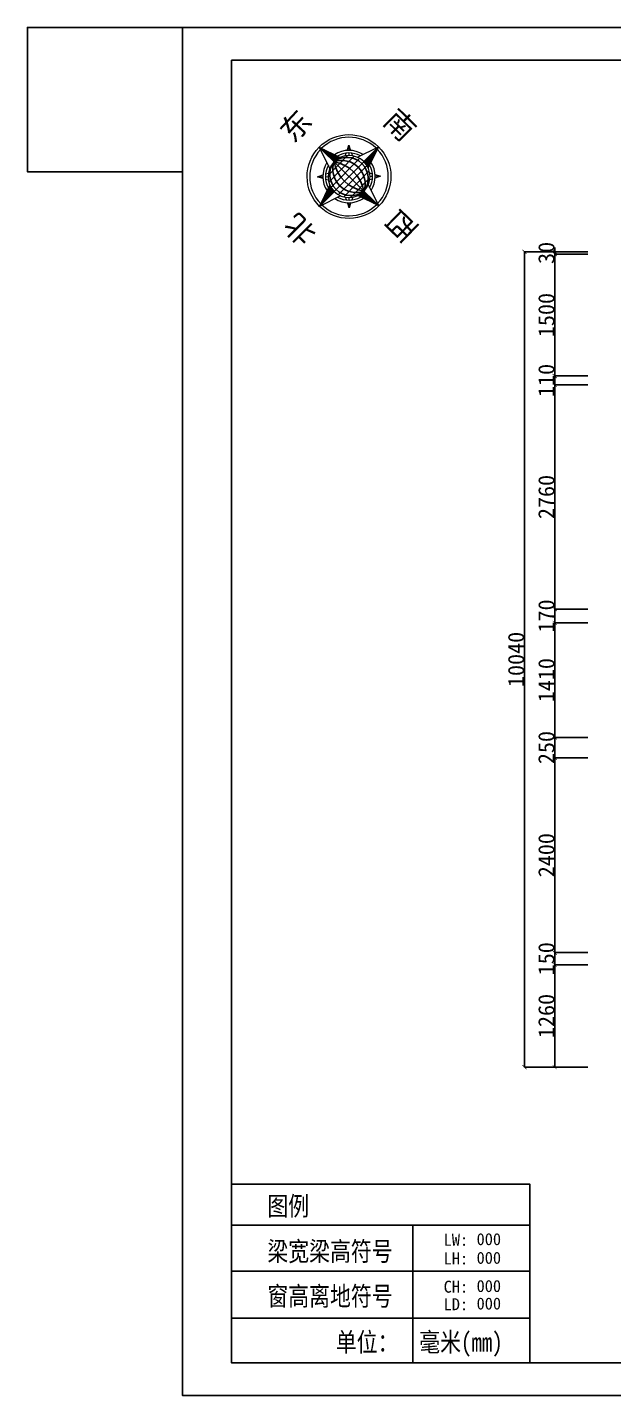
# Model space of a CAD drawing. Header units: millimetres. Extents: x -113526 to 211532, y -79714 to 28306.
# Drawn here: x 167078 to 174296, y -52428 to -35582 of the extents above; entities that cross this region are included whole.
import ezdxf
from ezdxf.enums import TextEntityAlignment as Align

# ---------------------------------------------------------------- set-up
doc = ezdxf.new("R2010")
doc.units = ezdxf.units.MM
doc.header["$PDMODE"] = 35
for name, color, linetype in [('10线框', 8, 'Continuous'), ('J-墙体', 7, 'Continuous'), ('原始图层', 150, 'Continuous'), ('填充', 8, 'Continuous'), ('文字说明', 4, 'Continuous')]:
    doc.layers.add(name, color=color, linetype=linetype)
doc.layers.add('内线', color=8, linetype='Continuous', lineweight=9)
doc.layers.add('外线', color=4, linetype='Continuous', lineweight=15)
doc.styles.add('HT', font='simhei.ttf', dxfattribs={"width": 0.8})
doc.styles.add('宋体', font='', dxfattribs={"width": 0.7})
doc.styles.add('标准', font='simhei.ttf')
doc.styles.add('黑体', font='simhei.ttf', dxfattribs={"width": 0.8})
doc.styles.get('宋体').set_extended_font_data('新宋体')
doc.dimstyles.new('50', dxfattribs={"dimtxt": 120, "dimasz": 50, "dimexe": 1, "dimexo": 1, "dimgap": 1, "dimtad": 1, "dimdec": 0, "dimtxsty": '标准', "dimblk": 'ARCHTICK', "dimcen": 0, "dimdle": 1, "dimclrd": 157, "dimclre": 157, "dimclrt": 40, "dimadec": 0, "dimazin": 0, "dimtfac": 1, "dimtdec": 0, "dimtix": 1, "dimtmove": 2, "dimatfit": 3, "dimldrblk": 'DOT', "dimfxl": 100, "dimarcsym": 0})

# ---------------------------------------------------------------- blocks, each defined once
blk = doc.blocks.new('图框')
at = {"layer": '10线框', "color": 4}
blk.add_lwpolyline([(320670, -86662), (301520, -86662), (301520, -100262), (320670, -100262)], close=True, dxfattribs=at)
blk = doc.blocks.new('*X105')
at = {"color": 0, "linetype": 'ByBlock'}
for p, q in [((-215.75, 162.49), (-215.747, 162.49)), ((-215.75, 162.48), (-215.743, 162.48)), ((-215.75, 162.47), (-215.74, 162.47)), ((-215.75, 162.46), (-215.737, 162.46)), ((-215.75, 162.45), (-215.733, 162.45)), ((-215.75, 162.44), (-215.73, 162.44)), ((-215.75, 162.43), (-215.727, 162.43)), ((-215.75, 162.42), (-215.723, 162.42)), ((-215.75, 162.41), (-215.72, 162.41)), ((-215.75, 162.4), (-215.717, 162.4)), ((-215.75, 162.39), (-215.713, 162.39)), ((-215.75, 162.38), (-215.71, 162.38)), ((-215.75, 162.37), (-215.707, 162.37)), ((-215.75, 162.36), (-215.703, 162.36)), ((-215.75, 162.35), (-215.7, 162.35)), ((-215.75, 162.34), (-215.697, 162.34)), ((-215.75, 162.33), (-215.693, 162.33)), ((-215.75, 162.32), (-215.69, 162.32)), ((-215.75, 162.31), (-215.687, 162.31)), ((-215.75, 162.3), (-215.683, 162.3)), ((-215.75, 162.29), (-215.68, 162.29)), ((-215.75, 162.28), (-215.677, 162.28)), ((-215.75, 162.27), (-215.673, 162.27)), ((-215.75, 162.26), (-215.67, 162.26)), ((-215.75, 162.25), (-215.667, 162.25))]:
    blk.add_line(p, q, dxfattribs=at)
blk = doc.blocks.new('A$C2CD672AE')
at = {"layer": '内线'}
for p, q in [((1439, 2139), (1490, 716)), ((1073, 1791), (1139, 1730)), ((1171, 1700), (1204, 1670)), ((1737, 1720), (1707, 1688)), ((1828, 1818), (1767, 1753)), ((2175, 1453), (753, 1402)), ((1192, 1134), (1222, 1167)), ((1757, 1155), (1725, 1185)), ((1101, 1037), (1161, 1102)), ((1855, 1064), (1790, 1124))]:
    blk.add_line(p, q, dxfattribs=at)
blk.add_ellipse((1464, 1427), major_axis=(711, 26), ratio=1, start_param=3.141978264177717, end_param=9.425163571357302, dxfattribs=at)
at = {"layer": '填充'}
for p, q in [((1219, 1686), (1690, 1703)), ((1117, 1504), (1805, 1529)), ((1150, 1594), (1766, 1616)), ((1123, 1326), (1812, 1351)), ((1163, 1239), (1779, 1261)), ((1239, 1152), (1709, 1169))]:
    blk.add_line(p, q, dxfattribs=at)
for centre, major_axis, start_param, end_param in [((1512, 1429), (359, 13), 1.703934, 4.579254), ((1638, 1434), (396, 14), 2.024394, 4.258792), ((1978, 1446), (624, 23), 2.535824, 3.747363), ((1417, 1426), (359, 13), -1.437658, 1.437662), ((1291, 1421), (396, 14), -1.117199, 1.117198), ((951, 1409), (624, 23), -0.605771, 0.605769)]:
    blk.add_ellipse(centre, major_axis=major_axis, ratio=1, start_param=start_param, end_param=end_param, dxfattribs=at)
at = {"layer": '外线', "color": 4}
for p, q in [((1326, 1755), (1439, 2139)), ((1439, 2139), (1578, 1764)), ((1119, 1708), (1073, 1791)), ((1073, 1791), (1160, 1752)), ((1166, 1621), (1142, 1665)), ((1204, 1732), (1249, 1711)), ((1658, 1726), (1702, 1749)), ((1745, 1773), (1828, 1818)), ((1768, 1688), (1748, 1642)), ((1828, 1818), (1788, 1732)), ((753, 1402), (1127, 1542)), ((1136, 1289), (753, 1402)), ((1792, 1566), (2175, 1453)), ((2175, 1453), (1801, 1313)), ((1160, 1167), (1181, 1212)), ((1762, 1233), (1786, 1190)), ((1101, 1037), (1140, 1123)), ((1184, 1082), (1101, 1037)), ((1270, 1129), (1226, 1105)), ((1490, 716), (1350, 1090)), ((1602, 1100), (1490, 716)), ((1724, 1123), (1679, 1144)), ((1855, 1064), (1769, 1103)), ((1810, 1147), (1855, 1064))]:
    blk.add_line(p, q, dxfattribs=at)
for major_axis, start_param, end_param in [((667, 24), 1.593102, 3.119284), ((667, 24), 0.022306, 1.548488), ((444, 16), 1.779546, 2.932844), ((444, 16), 0.208747, 1.362046), ((400, 14), 1.84607, 2.866322), ((356, 13), 3.142587, 9.425772), ((400, 14), 0.275272, 1.295524), ((667, 24), -1.548489, -0.022306), ((667, 24), 3.163899, 4.690082), ((444, 16), 3.350341, 4.503639), ((400, 14), 3.416861, 4.437113), ((444, 16), -1.362047, -0.208749), ((400, 14), -1.295523, -0.275271)]:
    blk.add_ellipse((1464, 1427), major_axis=major_axis, ratio=1, start_param=start_param, end_param=end_param, dxfattribs=at)
at = {"layer": '填充', "zscale": 1423.198896863453}
for p, xscale, yscale, rotation in [((316625, -217920), 1423.198923259011, 1423.198883873476, 2.064354803936039), ((220812, 316588), 1423.198883873476, 1423.198923259011, 92.06435480393606), ((-217884, -313734), 1423.198883873496, 1423.198923259011, 272.064354803936), ((-313697, 220775), 1423.198923259011, 1423.198883873476, 182.064354803936)]:
    blk.add_blockref('*X105', p, dxfattribs=dict(at, xscale=xscale, yscale=yscale, rotation=rotation))
at = {"layer": '文字说明', "color": 4, "style": '宋体'}
for s, rotation, p in [('东', 3.7854, (1155, 2475)), ('南', 271.9394, (2505, 1716)), ('北', 91.7842, (426, 1098)), ('西', 182.5946, (1780, 404))]:
    blk.add_text(s, height=370, rotation=rotation, dxfattribs=at).set_placement(p)
blk = doc.blocks.new('_ArchTick')
at = {"color": 0, "linetype": 'ByBlock', "const_width": 0.15}
blk.add_lwpolyline([(-0.5, -0.5), (0.5, 0.5)], dxfattribs=at)
blk = doc.blocks.new('*D585')
at = {"color": 157, "lineweight": -2, "ltscale": 200, "transparency": 16777216}
for p, q in [((173978, -38344), (173570, -38344)), ((173978, -38374), (173570, -38374)), ((173571, -38344), (173571, -38294)), ((173571, -38344), (173571, -38374)), ((173571, -38374), (173571, -38424))]:
    blk.add_line(p, q, dxfattribs=at)
at = {"layer": 'Defpoints', "color": 0, "ltscale": 200, "transparency": 16777216}
for p in [(173571, -38374), (173979, -38344), (173979, -38374)]:
    blk.add_point(p, dxfattribs=at)
at = {"color": 157, "lineweight": -2, "ltscale": 200, "transparency": 16777216, "xscale": 50, "yscale": 50, "zscale": 50}
for p, rotation in [((173571, -38344), 270), ((173571, -38374), 90)]:
    blk.add_blockref('_ArchTick', p, dxfattribs=dict(at, rotation=rotation))
at = {"color": 2, "ltscale": 200, "transparency": 16777216, "insert": (173469, -38359), "char_height": 200, "attachment_point": 5, "rotation": 90, "style": '标准'}
blk.add_mtext('30', dxfattribs=at)
blk = doc.blocks.new('_Dot')
at = {"color": 0, "linetype": 'ByBlock', "lineweight": -2}
blk.add_line((-0.5, 0), (-1, 0), dxfattribs=at)
at = {"color": 0, "linetype": 'ByBlock', "const_width": 0.5}
blk.add_lwpolyline([(-0.25, 0, 1), (0.25, 0, 1)], format="xyb", close=True, dxfattribs=at)
blk = doc.blocks.new('DOT')
at = {"color": 0, "linetype": 'ByBlock'}
blk.add_line((-0.35, 0), (-1, 0), dxfattribs=at)
at = {"color": 0, "linetype": 'ByBlock', "const_width": 0.35}
blk.add_lwpolyline([(-0.175, 0, 1), (0.175, 0, 1)], format="xyb", close=True, dxfattribs=at)
blk = doc.blocks.new('*D586')
at = {"color": 157, "lineweight": -2, "ltscale": 200, "transparency": 16777216}
for p, q in [((173978, -38374), (173570, -38374)), ((173571, -38373), (173571, -39875)), ((173978, -39874), (173570, -39874))]:
    blk.add_line(p, q, dxfattribs=at)
at = {"layer": 'Defpoints', "color": 0, "ltscale": 200, "transparency": 16777216}
for p in [(173979, -38374), (173571, -39874), (173979, -39874)]:
    blk.add_point(p, dxfattribs=at)
at = {"color": 157, "lineweight": -2, "ltscale": 200, "transparency": 16777216, "xscale": 50, "yscale": 50, "zscale": 50}
for p, rotation in [((173571, -38374), 90), ((173571, -39874), 270)]:
    blk.add_blockref('_ArchTick', p, dxfattribs=dict(at, rotation=rotation))
at = {"color": 2, "ltscale": 200, "transparency": 16777216, "insert": (173469, -39124), "char_height": 200, "attachment_point": 5, "rotation": 90, "style": '标准'}
blk.add_mtext('1500', dxfattribs=at)
blk = doc.blocks.new('*D587')
at = {"color": 157, "lineweight": -2, "ltscale": 200, "transparency": 16777216}
for p, q in [((173978, -39874), (173570, -39874)), ((173571, -39874), (173571, -39824)), ((173571, -39874), (173571, -39984)), ((173978, -39984), (173570, -39984)), ((173571, -39984), (173571, -40034))]:
    blk.add_line(p, q, dxfattribs=at)
at = {"layer": 'Defpoints', "color": 0, "ltscale": 200, "transparency": 16777216}
for p in [(173979, -39874), (173571, -39984), (173979, -39984)]:
    blk.add_point(p, dxfattribs=at)
at = {"color": 157, "lineweight": -2, "ltscale": 200, "transparency": 16777216, "xscale": 50, "yscale": 50, "zscale": 50}
for p, rotation in [((173571, -39874), 270), ((173571, -39984), 90)]:
    blk.add_blockref('_ArchTick', p, dxfattribs=dict(at, rotation=rotation))
at = {"color": 2, "ltscale": 200, "transparency": 16777216, "insert": (173469, -39929), "char_height": 200, "attachment_point": 5, "rotation": 90, "style": '标准'}
blk.add_mtext('110', dxfattribs=at)
blk = doc.blocks.new('*D588')
at = {"color": 157, "lineweight": -2, "ltscale": 200, "transparency": 16777216}
for p, q in [((173978, -39984), (173570, -39984)), ((173571, -39983), (173571, -42745)), ((173978, -42744), (173570, -42744))]:
    blk.add_line(p, q, dxfattribs=at)
at = {"layer": 'Defpoints', "color": 0, "ltscale": 200, "transparency": 16777216}
for p in [(173979, -39984), (173571, -42744), (173979, -42744)]:
    blk.add_point(p, dxfattribs=at)
at = {"color": 157, "lineweight": -2, "ltscale": 200, "transparency": 16777216, "xscale": 50, "yscale": 50, "zscale": 50}
for p, rotation in [((173571, -39984), 90), ((173571, -42744), 270)]:
    blk.add_blockref('_ArchTick', p, dxfattribs=dict(at, rotation=rotation))
at = {"color": 2, "ltscale": 200, "transparency": 16777216, "insert": (173469, -41364), "char_height": 200, "attachment_point": 5, "rotation": 90, "style": '标准'}
blk.add_mtext('2760', dxfattribs=at)
blk = doc.blocks.new('*D589')
at = {"color": 157, "lineweight": -2, "ltscale": 200, "transparency": 16777216}
for p, q in [((173978, -42744), (173570, -42744)), ((173571, -42744), (173571, -42694)), ((173571, -42744), (173571, -42914)), ((173978, -42914), (173570, -42914)), ((173571, -42914), (173571, -42964))]:
    blk.add_line(p, q, dxfattribs=at)
at = {"layer": 'Defpoints', "color": 0, "ltscale": 200, "transparency": 16777216}
for p in [(173979, -42744), (173571, -42914), (173979, -42914)]:
    blk.add_point(p, dxfattribs=at)
at = {"color": 157, "lineweight": -2, "ltscale": 200, "transparency": 16777216, "xscale": 50, "yscale": 50, "zscale": 50}
for p, rotation in [((173571, -42744), 270), ((173571, -42914), 90)]:
    blk.add_blockref('_ArchTick', p, dxfattribs=dict(at, rotation=rotation))
at = {"color": 2, "ltscale": 200, "transparency": 16777216, "insert": (173469, -42829), "char_height": 200, "attachment_point": 5, "rotation": 90, "style": '标准'}
blk.add_mtext('170', dxfattribs=at)
blk = doc.blocks.new('*D590')
at = {"color": 157, "lineweight": -2, "ltscale": 200, "transparency": 16777216}
for p, q in [((173978, -42914), (173570, -42914)), ((173571, -42913), (173571, -44325)), ((173978, -44324), (173570, -44324))]:
    blk.add_line(p, q, dxfattribs=at)
at = {"layer": 'Defpoints', "color": 0, "ltscale": 200, "transparency": 16777216}
for p in [(173979, -42914), (173571, -44324), (173979, -44324)]:
    blk.add_point(p, dxfattribs=at)
at = {"color": 157, "lineweight": -2, "ltscale": 200, "transparency": 16777216, "xscale": 50, "yscale": 50, "zscale": 50}
for p, rotation in [((173571, -42914), 90), ((173571, -44324), 270)]:
    blk.add_blockref('_ArchTick', p, dxfattribs=dict(at, rotation=rotation))
at = {"color": 2, "ltscale": 200, "transparency": 16777216, "insert": (173469, -43619), "char_height": 200, "attachment_point": 5, "rotation": 90, "style": '标准'}
blk.add_mtext('1410', dxfattribs=at)
blk = doc.blocks.new('*D591')
at = {"color": 157, "lineweight": -2, "ltscale": 200, "transparency": 16777216}
for p, q in [((173571, -44324), (173571, -44274)), ((173978, -44324), (173570, -44324)), ((173571, -44324), (173571, -44574)), ((173978, -44574), (173570, -44574)), ((173571, -44574), (173571, -44624))]:
    blk.add_line(p, q, dxfattribs=at)
at = {"layer": 'Defpoints', "color": 0, "ltscale": 200, "transparency": 16777216}
for p in [(173979, -44324), (173571, -44574), (173979, -44574)]:
    blk.add_point(p, dxfattribs=at)
at = {"color": 157, "lineweight": -2, "ltscale": 200, "transparency": 16777216, "xscale": 50, "yscale": 50, "zscale": 50}
for p, rotation in [((173571, -44324), 270), ((173571, -44574), 90)]:
    blk.add_blockref('_ArchTick', p, dxfattribs=dict(at, rotation=rotation))
at = {"color": 2, "ltscale": 200, "transparency": 16777216, "insert": (173469, -44449), "char_height": 200, "attachment_point": 5, "rotation": 90, "style": '标准'}
blk.add_mtext('250', dxfattribs=at)
blk = doc.blocks.new('*D592')
at = {"color": 157, "lineweight": -2, "ltscale": 200, "transparency": 16777216}
for p, q in [((173978, -44574), (173570, -44574)), ((173571, -44573), (173571, -46975)), ((173978, -46974), (173570, -46974))]:
    blk.add_line(p, q, dxfattribs=at)
at = {"layer": 'Defpoints', "color": 0, "ltscale": 200, "transparency": 16777216}
for p in [(173979, -44574), (173571, -46974), (173979, -46974)]:
    blk.add_point(p, dxfattribs=at)
at = {"color": 157, "lineweight": -2, "ltscale": 200, "transparency": 16777216, "xscale": 50, "yscale": 50, "zscale": 50}
for p, rotation in [((173571, -44574), 90), ((173571, -46974), 270)]:
    blk.add_blockref('_ArchTick', p, dxfattribs=dict(at, rotation=rotation))
at = {"color": 2, "ltscale": 200, "transparency": 16777216, "insert": (173469, -45774), "char_height": 200, "attachment_point": 5, "rotation": 90, "style": '标准'}
blk.add_mtext('2400', dxfattribs=at)
blk = doc.blocks.new('*D593')
at = {"color": 157, "lineweight": -2, "ltscale": 200, "transparency": 16777216}
for p, q in [((173978, -46974), (173570, -46974)), ((173571, -46974), (173571, -46924)), ((173571, -46974), (173571, -47124)), ((173978, -47124), (173570, -47124)), ((173571, -47124), (173571, -47174))]:
    blk.add_line(p, q, dxfattribs=at)
at = {"layer": 'Defpoints', "color": 0, "ltscale": 200, "transparency": 16777216}
for p in [(173979, -46974), (173571, -47124), (173979, -47124)]:
    blk.add_point(p, dxfattribs=at)
at = {"color": 157, "lineweight": -2, "ltscale": 200, "transparency": 16777216, "xscale": 50, "yscale": 50, "zscale": 50}
for p, rotation in [((173571, -46974), 270), ((173571, -47124), 90)]:
    blk.add_blockref('_ArchTick', p, dxfattribs=dict(at, rotation=rotation))
at = {"color": 2, "ltscale": 200, "transparency": 16777216, "insert": (173469, -47049), "char_height": 200, "attachment_point": 5, "rotation": 90, "style": '标准'}
blk.add_mtext('150', dxfattribs=at)
blk = doc.blocks.new('*D594')
at = {"color": 157, "lineweight": -2, "ltscale": 200, "transparency": 16777216}
for p, q in [((173978, -47124), (173570, -47124)), ((173571, -47123), (173571, -48385)), ((173978, -48384), (173570, -48384))]:
    blk.add_line(p, q, dxfattribs=at)
at = {"layer": 'Defpoints', "color": 0, "ltscale": 200, "transparency": 16777216}
for p in [(173979, -47124), (173571, -48384), (173979, -48384)]:
    blk.add_point(p, dxfattribs=at)
at = {"color": 157, "lineweight": -2, "ltscale": 200, "transparency": 16777216, "xscale": 50, "yscale": 50, "zscale": 50}
for p, rotation in [((173571, -47124), 90), ((173571, -48384), 270)]:
    blk.add_blockref('_ArchTick', p, dxfattribs=dict(at, rotation=rotation))
at = {"color": 2, "ltscale": 200, "transparency": 16777216, "insert": (173469, -47754), "char_height": 200, "attachment_point": 5, "rotation": 90, "style": '标准'}
blk.add_mtext('1260', dxfattribs=at)
blk = doc.blocks.new('*D595')
at = {"color": 157, "lineweight": -2, "ltscale": 200, "transparency": 16777216}
for p, q in [((173978, -38344), (173197, -38344)), ((173198, -38343), (173198, -48385)), ((173978, -48384), (173197, -48384))]:
    blk.add_line(p, q, dxfattribs=at)
at = {"layer": 'Defpoints', "color": 0, "ltscale": 200, "transparency": 16777216}
for p in [(173979, -38344), (173198, -48384), (173979, -48384)]:
    blk.add_point(p, dxfattribs=at)
at = {"color": 157, "lineweight": -2, "ltscale": 200, "transparency": 16777216, "xscale": 50, "yscale": 50, "zscale": 50}
for p, rotation in [((173198, -38344), 90), ((173198, -48384), 270)]:
    blk.add_blockref('_ArchTick', p, dxfattribs=dict(at, rotation=rotation))
at = {"color": 2, "ltscale": 200, "transparency": 16777216, "insert": (173096, -43364), "char_height": 200, "attachment_point": 5, "rotation": 90, "style": '标准'}
blk.add_mtext('10040', dxfattribs=at)

msp = doc.modelspace()

# ---------------------------------------------------------------- linework, layer by layer
at = {"color": 8}
for p, q in [((169591.8, -50329.7), (173265.2, -50329.7)), ((171824.2, -50329.7), (171824.2, -52026)), ((169591.8, -50894.2), (173265.2, -50894.2)), ((171824.2, -51476), (169591.8, -51476)), ((171824.2, -51476), (173265.2, -51476))]:
    msp.add_line(p, q, dxfattribs=at)
at = {"color": 252}
msp.add_lwpolyline([(168988.7, -37360.5), (167077.9, -37360.5), (167077.9, -35582), (168988.7, -35582)], close=True, dxfattribs=at)
msp.add_lwpolyline([(168988.7, -37360.5), (167077.9, -37360.5), (167077.9, -35582), (168988.7, -35582)], close=True, dxfattribs=at)
at = {"color": 8}
msp.add_lwpolyline([(169591.8, -49826.1), (173265.2, -49826.1), (173265.2, -52026), (169591.8, -52026)], close=True, dxfattribs=at)
at = {"layer": '10线框'}
for p, q in [((169591.8, -35984), (169591.8, -52026)), ((192106.9, -35984), (169591.8, -35984)), ((169591.8, -52026), (192106.9, -52026))]:
    msp.add_line(p, q, dxfattribs=at)

# ---------------------------------------------------------------- block references
at = {"xscale": 1.238710232719313, "yscale": 1.238710232704761, "zscale": 1.238710232707264}
msp.add_blockref('图框', (-204507.4, 71767.2), dxfattribs=at)
at = {"ltscale": 5, "xscale": 0.7250825573116804, "yscale": 0.7250825400114991, "zscale": 0.7250825279308203, "rotation": 43.33838638122501}
msp.add_blockref('A$C2CD672AE', (170976.3, -38899.6), dxfattribs=at)

# ---------------------------------------------------------------- texts
at = {"layer": 'J-墙体', "color": 8, "style": 'HT', "width": 0.8}
for s, p in [('图例', (170032.7, -50212)), ('梁宽梁高符号', (170032.7, -50768.8)), ('窗高离地符号', (170032.7, -51320.6)), ('          单位：  毫米(mm)', (169592.7, -51887.1))]:
    msp.add_text(s, height=235.62, dxfattribs=at).set_placement(p)
at = {"layer": '原始图层', "color": 8, "style": '黑体', "flags": 4}
for tag, p in [('LW:', (172354.1, -50509.6)), ('000', (172759.5, -50501.2)), ('LH:', (172354.1, -50739.5)), ('000', (172759.5, -50731)), ('CH:', (172354.1, -51086.6)), ('000', (172759.5, -51078.2)), ('LD:', (172354.1, -51302.6)), ('000', (172759.5, -51294.2))]:
    msp.add_attdef(tag, text='IF', height=147.51, dxfattribs=at).set_placement(p, align=Align.MIDDLE_CENTER)

# ---------------------------------------------------------------- dimensions: what is measured, and where the dimension line sits
at = {"ltscale": 200}
for base, p1, p2, picture, middle in [((173570.9, -38374.2), (173979.5, -38344.2), (173979.5, -38374.2), '*D585', (173468.8, -38359.2)), ((173198.4, -48384.2), (173979.5, -38344.2), (173979.5, -48384.2), '*D595', (173096.3, -43364.2)), ((173570.9, -39874.2), (173979.5, -38374.2), (173979.5, -39874.2), '*D586', (173468.8, -39124.2)), ((173570.9, -39984.2), (173979.5, -39874.2), (173979.5, -39984.2), '*D587', (173468.8, -39929.2)), ((173570.9, -42744.2), (173979.5, -39984.2), (173979.5, -42744.2), '*D588', (173468.8, -41364.2)), ((173570.9, -42914.2), (173979.5, -42744.2), (173979.5, -42914.2), '*D589', (173468.8, -42829.2)), ((173570.9, -44324.2), (173979.5, -42914.2), (173979.5, -44324.2), '*D590', (173468.8, -43619.2)), ((173570.9, -44574.2), (173979.5, -44324.2), (173979.5, -44574.2), '*D591', (173468.8, -44449.2)), ((173570.9, -46974.2), (173979.5, -44574.2), (173979.5, -46974.2), '*D592', (173468.8, -45774.2)), ((173570.9, -47124.2), (173979.5, -46974.2), (173979.5, -47124.2), '*D593', (173468.8, -47049.2)), ((173570.9, -48384.2), (173979.5, -47124.2), (173979.5, -48384.2), '*D594', (173468.8, -47754.2))]:
    dim = msp.add_linear_dim(base=base, p1=p1, p2=p2, angle=270, dimstyle='50', override={"dimtxt": 200, "dimclrt": 2, "dimldrblk": 'DOT'}, dxfattribs=at)
    dim.commit()
    dim.dimension.update_dxf_attribs({"geometry": picture, "text_midpoint": middle})

doc.saveas('drawing.dxf')
